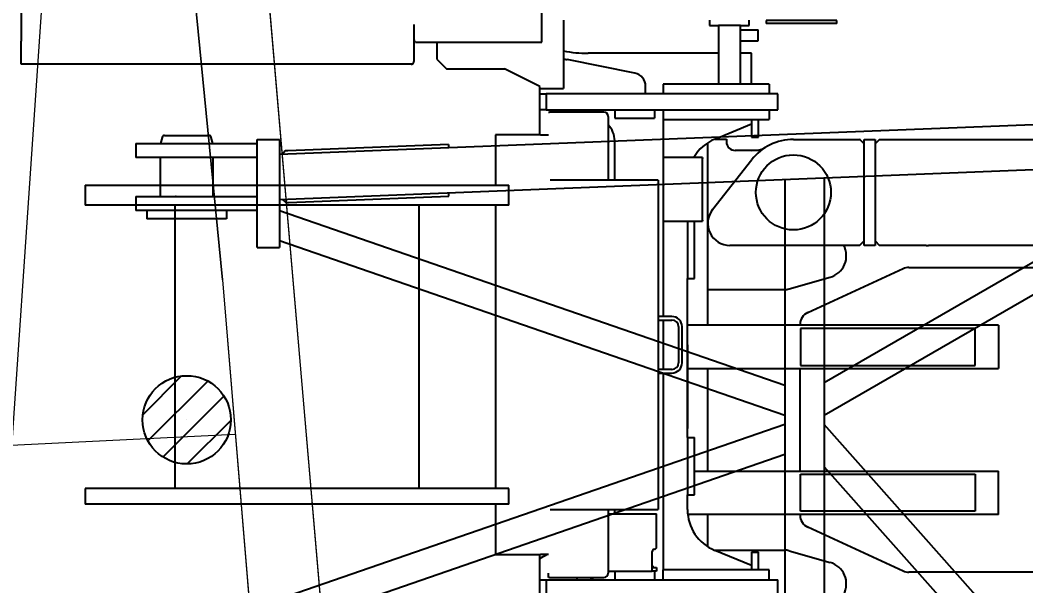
# Model space of a CAD drawing. Header units: millimetres. Extents: x -2078669 to -1085629, y -5987148 to 310365.
# Drawn here: x -1712781 to -1710502, y -2646956 to -2645675 of the extents above; entities that cross this region are included whole.
import ezdxf

# ---------------------------------------------------------------- set-up
doc = ezdxf.new("R2010")
doc.units = ezdxf.units.MM
doc.header["$LTSCALE"] = 500
doc.header["$PDSIZE"] = 300
doc.layers.get('Defpoints').update_dxf_attribs({"color": 153})
for name, color, linetype, lineweight in [('D-BGD', 7, 'Continuous', 13), ('D-BYP-STR8', 5, 'Continuous', 25), ('D-BYP-STRB', 5, 'Continuous', 25)]:
    doc.layers.add(name, color=color, linetype=linetype, lineweight=lineweight)
doc.styles.add('MS ゴシック', font='MS Gothic.ttf')
doc.dimstyles.new('DIM-500-F', dxfattribs={"dimscale": 500, "dimtxt": 3.5, "dimasz": 2.5, "dimexe": 0, "dimexo": 2, "dimgap": 0.8, "dimtad": 1, "dimdec": 0, "dimzin": 0, "dimdsep": 46, "dimtxsty": 'MS ゴシック', "dimblk": 'OPEN', "dimcen": 0.1, "dimclrd": 256, "dimclre": 256, "dimclrt": 256, "dimaunit": 1, "dimadec": 4, "dimazin": 0, "dimtfac": 1, "dimtdec": 0, "dimtmove": 2, "dimatfit": 3, "dimldrblk": 'OPEN', "dimfxl": 1, "dimtolj": 1, "dimtzin": 0, "dimlwd": -1, "dimlwe": -1, "dimarcsym": 2})

# ---------------------------------------------------------------- blocks, each defined once
blk = doc.blocks.new('河川平面')
at = {"layer": 'D-BGD', "linetype": 'Continuous'}
blk.add_line((1598672.2, -2791113.9), (1594031.4, -2791339.6), dxfattribs=at)
at = {"layer": 'D-BGD', "linetype": 'Continuous', "flags": 128}
for points in [[(1582140.2, -2719008.2), (1585199.1, -2721556.7), (1587710.2, -2724582.6), (1590099.5, -2728093.3), (1590110.1, -2728110.9), (1591961.9, -2731342.6), (1592824.1, -2733665.3), (1593520.4, -2735997.6), (1593986.5, -2737929.9), (1594098.2, -2739005.6), (1594388.7, -2742023.9), (1594482.3, -2742988.9), (1595400.8, -2755250.7), (1596341.1, -2765209.1), (1596556.5, -2767553.3), (1597440.9, -2777157.6), (1598308.3, -2787353.1), (1598377.1, -2788050.1), (1598643.2, -2790763.7), (1599232.9, -2797876.7), (1599792.9, -2803333.7), (1600050.8, -2807845.4), (1600213.9, -2810142.2), (1600362.4, -2812626.8)], [(1598643.2, -2790763.7), (1598377.1, -2788050.1), (1598308.3, -2787353.1), (1597440.9, -2777157.6), (1596556.5, -2767553.3), (1596341.1, -2765209.1), (1595400.8, -2755250.7), (1594482.3, -2742988.9), (1594388.7, -2742023.9), (1594098.2, -2739005.6)], [(1598643.2, -2790763.7), (1599232.9, -2797876.7), (1599792.9, -2803333.7), (1600050.8, -2807845.4), (1600213.9, -2810142.2), (1600362.4, -2812626.8)]]:
    blk.add_lwpolyline(points, dxfattribs=at)
at = {"layer": 'D-BGD', "linetype": 'Continuous', "elevation": 367000, "flags": 128}
blk.add_lwpolyline([(1603298.2, -2835363.3), (1603152.5, -2823926.3), (1600405.8, -2822718.9), (1598997.9, -2816058.2), (1598328.9, -2809839.6), (1598049.5, -2792840), (1598377.1, -2788050.1), (1601762.5, -2787733), (1602660.6, -2771476), (1603041.6, -2760850.4), (1603554.1, -2748137.8), (1603478.1, -2740040.8)], dxfattribs=at)
at = {"layer": 'D-BGD', "linetype": 'Continuous', "extrusion": (0.879845, 0.091136, 0.466441), "elevation": 1326280.5}
blk.add_lwpolyline([(-2950345.8, -283885.4), (-2934237.5, -284529.8), (-2917933.7, -285106.3)], dxfattribs=at)
at = {"layer": 'D-BGD', "linetype": 'Continuous', "extrusion": (0.995578, 0.086824, 0.035859), "elevation": 1362595.2}
blk.add_lwpolyline([(-2929395.8, 318894.4), (-2912662.9, 318294.1), (-2896354.4, 317783.7)], dxfattribs=at)
at = {"layer": 'D-BGD', "linetype": 'Continuous'}
blk.add_polyline3d([(1585913.8, -2722964, 364040), (1587846.7, -2725240, 364500), (1589298, -2727170, 364240), (1590897.1, -2729946.3, 364190), (1592005.8, -2732452.1, 364680), (1593055.8, -2735120.3, 364910), (1593563.2, -2737026.8, 364940), (1596851.6, -2768087.4, 366440), (1598250.3, -2784335.8, 366950), (1599682.6, -2801007.3, 367550), (1600652.3, -2813768, 368170)], dxfattribs=at)
blk = doc.blocks.new('_Open')
at = {"color": 0, "linetype": 'ByBlock', "lineweight": -2}
for p, q in [((-1, 0.1667), (0, 0)), ((-1, -0.1667), (0, 0)), ((0, 0), (-1, 0))]:
    blk.add_line(p, q, dxfattribs=at)
blk = doc.blocks.new('*D29')
at = {"layer": 'D-BYP-STR8', "transparency": 16777216}
blk.add_line((-1718150.6, -2651102.5), (-1727138.7, -2658175.4), dxfattribs=at)
at = {"layer": 'Defpoints', "color": 0, "transparency": 16777216}
for p in [(-1712403.8, -2646580.4), (-1728121.1, -2658948.4)]:
    blk.add_point(p, dxfattribs=at)
at = {"layer": 'D-BYP-STR8', "transparency": 16777216, "xscale": 1250, "yscale": 1250, "zscale": 1250, "rotation": 218.1995815530016}
blk.add_blockref('_Open', (-1728121.1, -2658948.4), dxfattribs=at)
at = {"layer": 'D-BYP-STR8', "transparency": 16777216, "char_height": 1750, "attachment_point": 5, "rotation": 38.1996, "style": 'MS ゴシック'}
for s, insert in [('\\A1;R20000', (-1721965.5, -2652482.1)), ('\\A1;(10.4t)', (-1720298, -2654601.3))]:
    blk.add_mtext(s, dxfattribs=dict(at, insert=insert))
blk = doc.blocks.new('A$C4dcfe073')
at = {"layer": 'D-BYP-STRB', "linetype": 'Continuous'}
for p, q in [((3925, 3625.2), (3925, 3353.7)), ((5105, 3351), (5105, 3436)), ((5154, 3401), (5154, 3246)), ((5485, 3401), (5485, 3389)), ((5575, 3389), (5575, 3401)), ((5653, 3400.2), (5613, 3400.2)), ((5613, 3400.2), (5613, 3400)), ((5613, 3400), (5613, 3399.6)), ((5613, 3399.6), (5613, 3399.2)), ((5613, 3399.2), (5613, 3398.8)), ((5613, 3398.8), (5613, 3398.3)), ((5613, 3398.3), (5613, 3397.8)), ((5613, 3397.8), (5613, 3397.3)), ((5613, 3397.3), (5613, 3396.7)), ((5613, 3396.7), (5613, 3396.2)), ((5613, 3396.2), (5613, 3395.7)), ((5623, 3401), (5623, 3401)), ((5623, 3401), (5623, 3400.9)), ((5623, 3400.2), (5623, 3401)), ((5623, 3400.9), (5623, 3400.9)), ((5623, 3400.9), (5623, 3400.8)), ((5623, 3400.8), (5623, 3400.8)), ((5623, 3400.8), (5623, 3400.7)), ((5623, 3400.7), (5623, 3400.7)), ((5623, 3400.7), (5623, 3400.6)), ((5623, 3400.6), (5623, 3400.6)), ((5623, 3400.6), (5623, 3400.5)), ((5623, 3400.5), (5623, 3400.5)), ((5623, 3400.5), (5623, 3400.4)), ((5623, 3400.4), (5623, 3400.4)), ((5623, 3400.4), (5623, 3400.3)), ((5623, 3400.3), (5623, 3400.3)), ((5623, 3400.3), (5623, 3400.2)), ((5733, 3400.2), (5653, 3400.2)), ((5773, 3400.2), (5733, 3400.2)), ((5763, 3400.9), (5763, 3401)), ((5763, 3401), (5763, 3401)), ((5763, 3400.8), (5763, 3400.9)), ((5763, 3400.9), (5763, 3400.9)), ((5763, 3400.7), (5763, 3400.8)), ((5763, 3400.8), (5763, 3400.8)), ((5763, 3400.6), (5763, 3400.7)), ((5763, 3400.7), (5763, 3400.7)), ((5763, 3400.5), (5763, 3400.6)), ((5763, 3400.6), (5763, 3400.6)), ((5763, 3400.4), (5763, 3400.5)), ((5763, 3400.5), (5763, 3400.5)), ((5763, 3400.3), (5763, 3400.4)), ((5763, 3400.4), (5763, 3400.4)), ((5763, 3400.2), (5763, 3400.3)), ((5763, 3400.3), (5763, 3400.3)), ((5773, 3400), (5773, 3400.2)), ((5773, 3399.6), (5773, 3400)), ((5773, 3399.2), (5773, 3399.6)), ((5773, 3398.8), (5773, 3399.2)), ((5773, 3398.3), (5773, 3398.8)), ((5773, 3397.8), (5773, 3398.3)), ((5773, 3397.3), (5773, 3397.8)), ((5773, 3396.7), (5773, 3397.3)), ((5773, 3396.2), (5773, 3396.7)), ((5773, 3395.7), (5773, 3396.2)), ((4815, 3391), (4815, 3352.3)), ((5485, 3389), (5505, 3389)), ((5505, 3389), (5505, 3256)), ((5555, 3389), (5505, 3389)), ((5555, 3256), (5555, 3389)), ((5555, 3389), (5575, 3389)), ((5555, 3379), (5595, 3379)), ((5595, 3354), (5595, 3379)), ((5613, 3395.7), (5613, 3395.2)), ((5613, 3395.2), (5613, 3394.7)), ((5613, 3394.7), (5613, 3394.3)), ((5613, 3394.3), (5613, 3393.9)), ((5613, 3393.9), (5613, 3393.5)), ((5613, 3393.5), (5613, 3393.2)), ((5653, 3393.2), (5613, 3393.2)), ((5733, 3393.2), (5653, 3393.2)), ((5773, 3393.2), (5733, 3393.2)), ((5773, 3395.2), (5773, 3395.7)), ((5773, 3394.7), (5773, 3395.2)), ((5773, 3394.3), (5773, 3394.7)), ((5773, 3393.9), (5773, 3394.3)), ((5773, 3393.5), (5773, 3393.9)), ((5773, 3393.2), (5773, 3393.5)), ((3925, 3349.1), (3925, 3353.7)), ((4815, 3352.3), (4815, 3307.4)), ((4818.2, 3351), (5105, 3351)), ((4867, 3351), (4867, 3313)), ((5555, 3354), (5595, 3354)), ((3925, 3302.9), (3925, 3349.1)), ((4867, 3313), (4889, 3291)), ((5315.9, 3280.8), (5161.9, 3311.6)), ((5505, 3326), (5209.9, 3326)), ((5580, 3326), (5555, 3326)), ((5580, 3256), (5580, 3326)), ((3925, 3301), (3925, 3302.9)), ((4810.3, 3301), (3925, 3301)), ((9434.1, 3291.5), (4510, 3096.8)), ((4889, 3291), (5020, 3291)), ((5100, 3251), (5020, 3291)), ((5100, 3141), (5100, 3251)), ((5100, 3246), (5145, 3246)), ((5145, 3246), (5154, 3246)), ((5340, 3234), (5340, 3251.4)), ((5620, 3256), (5380, 3256)), ((5380, 3256), (5380, 3234)), ((5620, 3256), (5620, 3234)), ((4510, 2995.2), (10199.9, 3220.1)), ((5100, 3234), (5115, 3234)), ((5484, 3234), (5115, 3234)), ((5115, 3234), (5115, 3198)), ((5640, 3234), (5484, 3234)), ((5640, 3198), (5640, 3234)), ((5115, 3198), (5100, 3198)), ((5115, 3198), (5484, 3198)), ((5120, 3193), (5122.3, 3193)), ((5124.6, 3193), (5122.3, 3193)), ((5245, 3193), (5124.6, 3193)), ((5184, 3198), (5184, 3193)), ((5216, 3198), (5216, 3193)), ((5220, 3198), (5220, 3193)), ((5270, 3198), (5270, 3179)), ((5360, 3198), (5360, 3179)), ((5380, 3198), (5380, 3176)), ((5484, 3198), (5640, 3198)), ((5620, 3198), (5620, 3176)), ((5255, 3183), (5255, 3039)), ((5270, 3179), (5360, 3179)), ((5380, 3176), (5380, 2730)), ((5380, 3176), (5620, 3176)), ((5580, 3176), (5580, 3136)), ((5596, 3136), (5596, 3176)), ((5496.8, 3131.6), (5580, 3166)), ((4244.2, 3135.6), (4240.5, 3122)), ((4250, 3140), (4350, 3140)), ((4359.5, 3122), (4355.8, 3135.6)), ((4460, 2886), (4460, 3131)), ((4460, 3131), (4510, 3131)), ((4510, 3131), (4510, 2886)), ((5000, 3141), (5000, 3027)), ((5102, 3141), (5000, 3141)), ((5102, 3141), (5120, 3141)), ((5270, 3039), (5270, 3128)), ((5496.6, 3131.5), (5523, 3131.5)), ((5523, 3131.5), (5523, 3126)), ((5580, 3136), (5596, 3136)), ((5675, 3131), (5825, 3131)), ((5826, 3130), (5825, 3131)), ((5835, 3121), (5826, 3130)), ((5835, 2891), (5835, 3131)), ((5835, 3131), (5860, 3131)), ((5860, 3131), (5860, 2891)), ((5870, 3131), (5860, 3121)), ((5870, 3131), (6625, 3131)), ((4185, 3122), (4460, 3122)), ((4185, 3122), (4185, 3090)), ((4523.4, 3105.1), (4516, 3097.1)), ((4529.3, 3105.3), (4523.4, 3105.1)), ((4893.1, 3119.7), (4529.3, 3105.3)), ((4893.1, 3119.7), (4893.5, 3112)), ((5480, 3122.7), (5480, 2710)), ((5601.7, 3106), (5543, 3106)), ((4460, 3090), (4185, 3090)), ((4240, 3090), (4240, 3002)), ((4304.1, 3090), (4304.2, 3090)), ((4360, 3002), (4360, 3090)), ((5469.2, 3090.3), (5380, 3090.3)), ((5469.2, 3090.3), (5469.2, 3088)), ((5469.2, 2948), (5469.2, 3088)), ((5491.7, 2971.9), (5580.6, 3085.1)), ((5744.5, 2506.5), (6746.3, 3083.6)), ((6609.8, 3078.2), (5744.5, 2579.8)), ((5128.3, 3039), (5123.7, 3039)), ((5206.8, 3039), (5128.3, 3039)), ((5210, 3039), (5206.8, 3039)), ((5367.4, 3039), (5210, 3039)), ((5368.7, 3039), (5367.4, 3039)), ((5368.7, 3039), (5368.7, 2293)), ((5655.4, 3040.4), (5655.4, 1951.3)), ((5744.5, 3044), (5744.5, 1948)), ((4070, 3027), (5030, 3027)), ((4070, 3027), (4070, 2982)), ((4894.3, 3002.6), (4894, 3010.3)), ((5030, 2982), (5030, 3027)), ((4185, 3002), (4460, 3002)), ((4185, 3002), (4185, 2970)), ((4276.3, 3002), (4274.5, 3002)), ((4516.6, 2995.4), (4524.6, 2988)), ((4524.6, 2988), (4530.5, 2988.3)), ((4530.5, 2988.3), (4894.3, 3002.6)), ((5030, 2982), (4070, 2982)), ((4460, 2970), (4185, 2970)), ((4210, 2970), (4210, 2951)), ((4273, 2982), (4273, 2340.4)), ((4390, 2970), (4390, 2951)), ((5655.4, 2573.7), (4510, 2969.6)), ((4827, 2340.4), (4827, 2982)), ((5000, 2983), (5000, 2340.4)), ((4225, 2951), (4210, 2951)), ((4375, 2951), (4225, 2951)), ((4390, 2951), (4375, 2951)), ((5380, 2945.7), (5469.2, 2945.7)), ((5435, 2945.7), (5435, 2816)), ((5451, 2816), (5451, 2945.7)), ((5469.2, 2948), (5469.2, 2945.7)), ((5483.2, 2955.2), (5483.4, 2955.7)), ((5483.4, 2955.7), (5485.1, 2960.4)), ((5485.1, 2960.4), (5485.3, 2960.8)), ((4510, 2902.4), (5655.4, 2506.5)), ((5826, 2892), (5835, 2901)), ((5860, 2901), (5870, 2891)), ((4460, 2886), (4510, 2886)), ((5825, 2891), (5531, 2891)), ((5825, 2891), (5826, 2892)), ((5860, 2891), (5835, 2891)), ((5975.7, 2891), (5870, 2891)), ((5975.7, 2891), (5981, 2891)), ((5995.1, 2891), (5981, 2891)), ((6087, 2891), (5995.1, 2891)), ((6089.9, 2891), (6087, 2891)), ((6290.1, 2891), (6089.9, 2891)), ((5707.5, 2739), (5924, 2838.3)), ((5936.5, 2841), (6715, 2841)), ((5435, 2456), (5435, 2816)), ((5435, 2816), (5451, 2816)), ((5665.4, 2792.5), (5758.5, 2819)), ((5480, 2791), (5654.4, 2791)), ((5399.7, 2730), (5368.7, 2730)), ((5368.7, 2722), (5399.7, 2722)), ((5380, 2722), (5380, 2610)), ((5414.7, 2707), (5414.7, 2625)), ((5422.7, 2625), (5422.7, 2707)), ((6140, 2710), (5435, 2710)), ((5690, 2710), (5690, 2711.7)), ((6087, 2703), (5691.4, 2703)), ((5691.4, 2703), (5691.4, 2619)), ((6087, 2619), (6087, 2703)), ((6140, 2710), (6140, 2612)), ((5435, 2666), (5435, 2476)), ((5399.7, 2610), (5368.7, 2610)), ((5368.7, 2602), (5399.7, 2602)), ((5380, 2602), (5380, 2156)), ((5435, 2612), (6140, 2612)), ((5480, 2612), (5480, 2380)), ((5690, 2380), (5690, 2612)), ((5691.4, 2619), (6087, 2619)), ((4200.7, 2507.6), (4288.4, 2595.3)), ((4200.7, 2507.6), (4288.4, 2595.3)), ((4212.1, 2448.3), (4347.7, 2583.9)), ((4212.1, 2448.3), (4347.7, 2583.9)), ((4246.2, 2411.7), (4384.3, 2549.8)), ((4246.2, 2411.7), (4384.3, 2549.8)), ((4300, 2496), (4300, 2496)), ((4300, 2496), (4300, 2496)), ((4300, 2496), (4300, 2496)), ((4300, 2496), (4300, 2496)), ((4300, 2496), (4300, 2496)), ((4300, 2496), (4300, 2496)), ((4300, 2496), (4300, 2496)), ((4301.2, 2396), (4400, 2494.8)), ((4301.2, 2396), (4400, 2494.8)), ((5655.4, 2485.5), (4510, 2089.6)), ((6239.5, 1928.5), (5744.5, 2485.5)), ((5435, 2456), (5451, 2456)), ((5435, 2456), (5435, 2326)), ((5451, 2326), (5451, 2456)), ((4510, 2022.4), (5655.4, 2418.3)), ((5451, 2380), (6140, 2380)), ((5691.4, 2373), (6087, 2373)), ((5691.4, 2289), (5691.4, 2373)), ((5744.5, 2389.9), (6151.5, 1931.9)), ((6087, 2373), (6087, 2289)), ((6140, 2282), (6140, 2380)), ((4070, 2340.4), (4070, 2305.4)), ((5030, 2340.4), (4070, 2340.4)), ((5030, 2305.4), (5030, 2340.4)), ((5435, 2292.8), (5435, 2326)), ((5435, 2326), (5451, 2326)), ((5030, 2305.4), (4070, 2305.4)), ((5000, 2305.4), (5000, 2191)), ((5123.7, 2293), (5128.3, 2293)), ((5128.3, 2293), (5206.8, 2293)), ((5206.8, 2293), (5210, 2293)), ((5210, 2293), (5367.4, 2293)), ((5255, 2293), (5255, 2149)), ((5255, 2283), (5365, 2283)), ((5270, 2283), (5270, 2293)), ((5365, 2265), (5365, 2283)), ((5367.4, 2293), (5368.7, 2293)), ((6140, 2282), (5435.6, 2282)), ((5480, 2282), (5480, 2209.3)), ((5690, 2280.3), (5690, 2282)), ((6087, 2289), (5691.4, 2289)), ((5365, 2208), (5365, 2265)), ((5924, 2153.7), (5707.5, 2253)), ((5000, 2191), (5102, 2191)), ((5100, 2081), (5100, 2191)), ((5120, 2191), (5102, 2191)), ((5355, 2171), (5355, 2198)), ((5365, 2206.8), (5364.6, 2206.8)), ((5495.4, 2201), (5654.4, 2201)), ((5580, 2166), (5496.8, 2200.4)), ((5580, 2196), (5596, 2196)), ((5580, 2196), (5580, 2156)), ((5596, 2156), (5596, 2196)), ((5665.4, 2199.5), (5758.5, 2173)), ((5355, 2153), (5355, 2171)), ((5120, 2139), (5120, 2149)), ((5255, 2153), (5355, 2153)), ((5270, 2153), (5270, 2134)), ((5357, 2164.5), (5355, 2164.5)), ((5355, 2162), (5360, 2162)), ((5360, 2153), (5355, 2153)), ((5357, 2162), (5357, 2164.5)), ((5360, 2162), (5365, 2162)), ((5365, 2153), (5360, 2153)), ((5360, 2153), (5360, 2134)), ((5365, 2162), (5365, 2153)), ((5620, 2156), (5380, 2156)), ((5380, 2134), (5380, 2156)), ((5620, 2134), (5620, 2156)), ((6715, 2151), (5936.5, 2151)), ((5100, 2134), (5115, 2134)), ((5115, 2134), (5484, 2134)), ((5115, 2134), (5115, 2098)), ((5122.3, 2139), (5120, 2139)), ((5122.3, 2139), (5124.6, 2139)), ((5124.6, 2139), (5245, 2139)), ((5184, 2139), (5184, 2134)), ((5216, 2139), (5216, 2134)), ((5220, 2139), (5220, 2134)), ((5484, 2134), (5640, 2134)), ((5640, 2098), (5640, 2134))]:
    blk.add_line(p, q, dxfattribs=at)
for centre, radius in [((5675, 3011), 85), ((4300, 2496), 100), ((4300, 2496), 100)]:
    blk.add_circle(centre, radius, dxfattribs=at)
for centre, radius, start, end in [((4821.4, 3357.4), 6.4, 180, 237.7722), ((5209.9, 3626), 300, 259.2578, 270), ((4808.6, 3307.4), 6.4, 300.0023, 0), ((5201.1, 3507.7), 200, 256.372, 258.6901), ((4808.6, 3307.4), 6.38, 269.9562, 300.0594), ((5310, 3251.4), 30, 0, 78.6901), ((5245, 3183), 10, 0, 90), ((5220, 3128), 50, 0, 45.573), ((4250, 3134), 6, 90, 165), ((4350, 3134), 6, 15, 90), ((5535, 3039.2), 100, 112.4794, 149.2403), ((5543, 3126), 20, 180, 270), ((5675, 3011), 120, 90, 141.8498), ((5579.8, 3206), 100, 270, 285.6377), ((5531, 2941), 50, 141.8498, 270), ((5744.9, 2867.1), 50, 285.8466, 28.593), ((5936.5, 2811), 30, 90, 114.6236), ((5654.4, 2831), 40, 270, 285.8466), ((5720, 2711.7), 30, 114.6236, 180), ((5399.7, 2707), 23, 0, 90), ((5399.7, 2707), 15, 0, 90), ((5399.7, 2625), 15, 270, 0), ((5399.7, 2625), 23, 270, 0), ((5535, 2292.8), 100, 180, 247.5206), ((5720, 2280.3), 30, 180, 245.3764), ((5002.1, 2367.5), 210, 297.7807, 302.8269), ((5360, 2198), 5, 90, 180), ((5360, 2208), 5, 270, 0), ((5654.4, 2161), 40, 74.1534, 90), ((5744.9, 2124.9), 50, 331.407, 74.1534), ((5245, 2149), 10, 270, 0), ((5936.5, 2181), 30, 245.3764, 270)]:
    blk.add_arc(centre, radius, start, end, dxfattribs=at)

msp = doc.modelspace()

# ---------------------------------------------------------------- linework, layer by layer
at = {"layer": 'D-BYP-STR8'}
msp.add_circle((-1712403.8, -2646580.4), 20000, dxfattribs=at)

# ---------------------------------------------------------------- block references
at = {"layer": 'D-BGD'}
msp.add_blockref('河川平面', (-3310965.8, 144500.2), dxfattribs=at)
at = {"layer": 'D-BYP-STR8'}
msp.add_blockref('A$C4dcfe073', (-1716703.8, -2649076.4), dxfattribs=at)

# ---------------------------------------------------------------- dimensions: what is measured, and where the dimension line sits
dim = msp.add_radius_dim(center=(-1712403.8, -2646580.4), mpoint=(-1728121.1, -2658948.4), text='<>\\X(10.4t)', dimstyle='DIM-500-F', override={"dimtmove": 0}, dxfattribs=at)
dim.commit()
dim.dimension.update_dxf_attribs({"geometry": '*D29', "text_midpoint": (-1721177.1, -2653484.1), "dimtype": 164})

doc.saveas('drawing.dxf')
